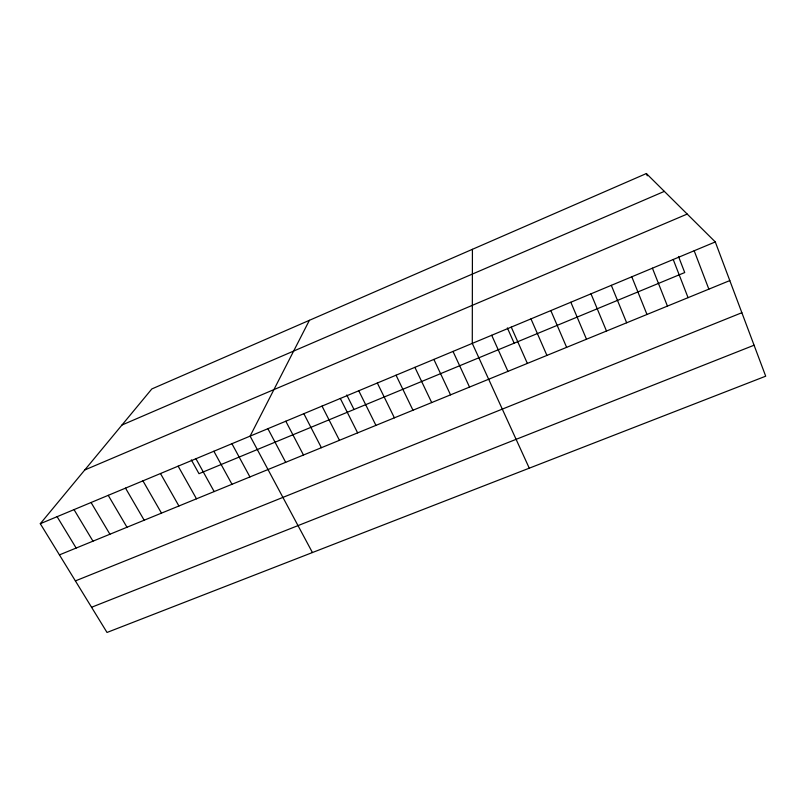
<?xml version="1.0" encoding="UTF-8"?>
<svg xmlns="http://www.w3.org/2000/svg" width="806" height="806" viewBox="0 0 806 806"><rect width="100%" height="100%" fill="white"/><g stroke="black" fill="none" stroke-linecap="round" stroke-linejoin="round"><path stroke-width="1.21" d="M472.417 249.316L472.286 343.386L529.27 468.175M309.393 320.314L250.112 436.117L312.426 552.543M40.3 523.698L151.83 388.945L646.382 173.542L715.295 241.941L765.7 376.19L107.017 632.458L40.3 523.698L715.295 241.941M121.978 425.014L664.346 191.375M84.791 469.948L687.206 214.064M59.432 554.891L729.803 280.579M75.391 580.904L741.863 312.718M91.562 607.271L754.073 345.22M57.105 516.686L76.147 548.05M74.031 509.624L92.972 541.169M91.068 502.511L109.918 534.237M108.236 495.337L126.985 527.245M125.524 488.124L144.173 520.213M142.944 480.86L161.482 513.13M160.485 473.535L178.922 505.997M178.146 466.16L196.483 498.813M191.314 459.883L199.001 473.696L684.727 272.549L678.491 256.449M195.939 458.735L214.174 491.569M213.872 451.249L231.987 484.285M231.927 443.713L249.931 476.94M267.894 428.691L285.677 462.312M285.808 421.216L303.469 455.027M303.852 413.69L321.393 447.693M322.027 406.103L339.447 440.308M340.323 398.466L357.632 432.872M346.751 394.98L354.025 409.498M358.761 390.769L375.939 425.377M377.339 383.011L394.386 417.83M396.048 375.203L412.964 410.224M414.899 367.335L431.684 402.567M433.88 359.416L450.534 394.849M453.012 351.426L469.535 387.082M491.7 335.276L507.941 371.365M511.266 327.115L527.356 363.415M507.357 327.911L514.147 343.195M530.973 318.884L546.921 355.416M550.83 310.592L566.628 347.346M570.839 302.24L586.486 339.215M591 293.827L606.495 331.034M611.321 285.344L626.655 322.783M631.793 276.801L646.976 314.471M652.427 268.186L667.439 306.089M673.222 259.502L688.062 297.656M646.382 173.542L647.258 175.799M694.178 250.757L708.857 289.153"/></g></svg>
